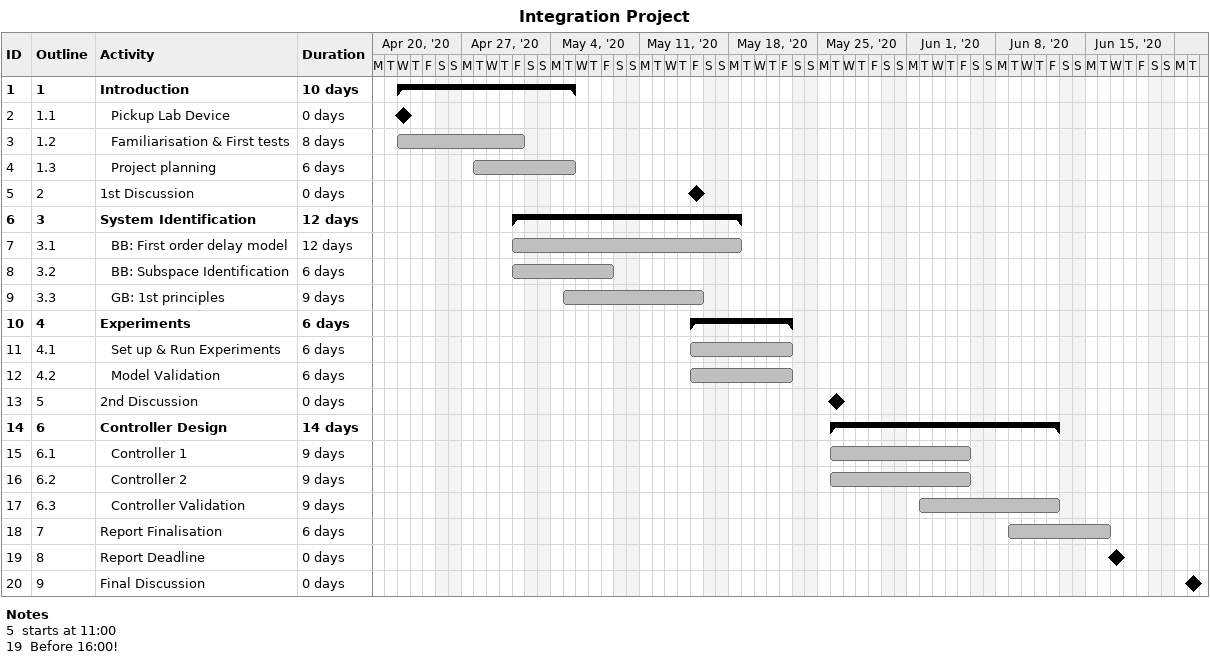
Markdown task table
Integration Project

| ID | WBS | Task | Duration | Start | Finish |
|---|---|---|---|---|---|
| 1 | 1 | **Introduction** | 10d | 2020-04-22 | 2020-05-05 |
| 2 | 1.1 | Pickup Lab Device | 0d | 2020-04-22 | 2020-04-22 |
| 3 | 1.2 | Familiarisation & First tests | 8d | 2020-04-22 | 2020-05-01 |
| 4 | 1.3 | Project planning | 6d | 2020-04-28 | 2020-05-05 |
| 5 | 2 | 1st Discussion | 0d | 2020-05-15 | 2020-05-15 |
| 6 | 3 | **System Identification** | 12d | 2020-05-01 | 2020-05-18 |
| 7 | 3.1 | BB: First order delay model | 12d | 2020-05-01 | 2020-05-18 |
| 8 | 3.2 | BB: Subspace Identification | 6d | 2020-05-01 | 2020-05-08 |
| 9 | 3.3 | GB: 1st principles | 9d | 2020-05-05 | 2020-05-15 |
| 10 | 4 | **Experiments** | 6d | 2020-05-15 | 2020-05-22 |
| 11 | 4.1 | Set up & Run Experiments | 6d | 2020-05-15 | 2020-05-22 |
| 12 | 4.2 | Model Validation | 6d | 2020-05-15 | 2020-05-22 |
| 13 | 5 | 2nd Discussion | 0d | 2020-05-26 | 2020-05-26 |
| 14 | 6 | **Controller Design** | 14d | 2020-05-26 | 2020-06-12 |
| 15 | 6.1 | Controller 1 | 9d | 2020-05-26 | 2020-06-05 |
| 16 | 6.2 | Controller 2 | 9d | 2020-05-26 | 2020-06-05 |
| 17 | 6.3 | Controller Validation | 9d | 2020-06-02 | 2020-06-12 |
| 18 | 7 | Report Finalisation | 6d | 2020-06-09 | 2020-06-16 |
| 19 | 8 | Report Deadline | 0d | 2020-06-17 | 2020-06-17 |
| 20 | 9 | Final Discussion | 0d | 2020-06-23 | 2020-06-23 |

Notes
- 5: starts at 11:00
- 19: Before 16:00!
